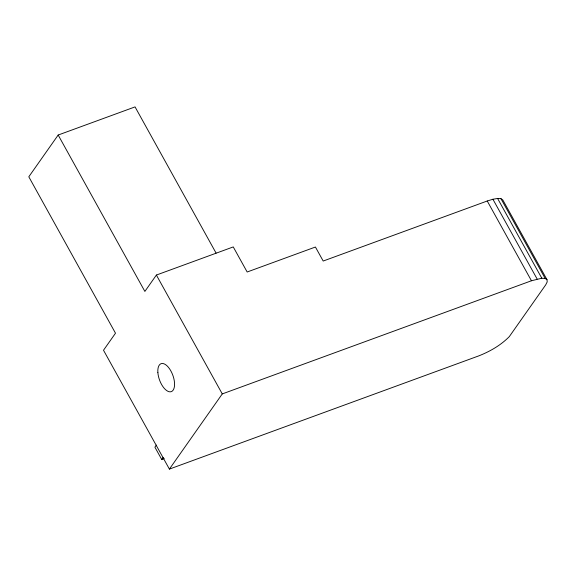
<?xml version="1.0" encoding="UTF-8"?>
<svg xmlns="http://www.w3.org/2000/svg" width="576" height="576" viewBox="0 0 576 576"><rect width="100%" height="100%" fill="white"/><g stroke="black" fill="none" stroke-linecap="round" stroke-linejoin="round"><path stroke-width="0.86" d="M58.176 135.029L28.8 176.796L115.495 333.202L103.507 350.244L169.394 469.102L478.577 355.954C489.895 351.526 500.724 345.319 509.306 336.622L545.702 284.861L547.2 281.902L547.02 279.72L502.805 199.958L500.969 198.706L497.592 198.461L492.912 199.246L487.238 201.002L323.194 261.036L315.425 247.025L247.162 272.002L233.258 246.924L156.384 275.054L144.871 291.427L58.176 135.029L135.05 106.898L216.079 253.08M156.37 445.097L154.908 447.185L161.734 459.511L164.246 458.59M161.734 459.511L163.202 457.423M169.394 469.102L222.271 393.919L531.454 280.764L541.807 278.222L545.184 278.467L547.02 279.72M500.969 198.706L545.184 278.467M497.592 198.461L541.807 278.222M492.912 199.246L537.127 279.007M487.238 201.002L531.454 280.764M156.384 275.054L222.271 393.919M157.882 372.65A14.882 7.063 69.9 0 0 171.245 391.658A14.882 7.063 69.9 0 0 169.452 368.669A14.882 7.063 69.9 0 0 157.882 372.65"/></g></svg>
